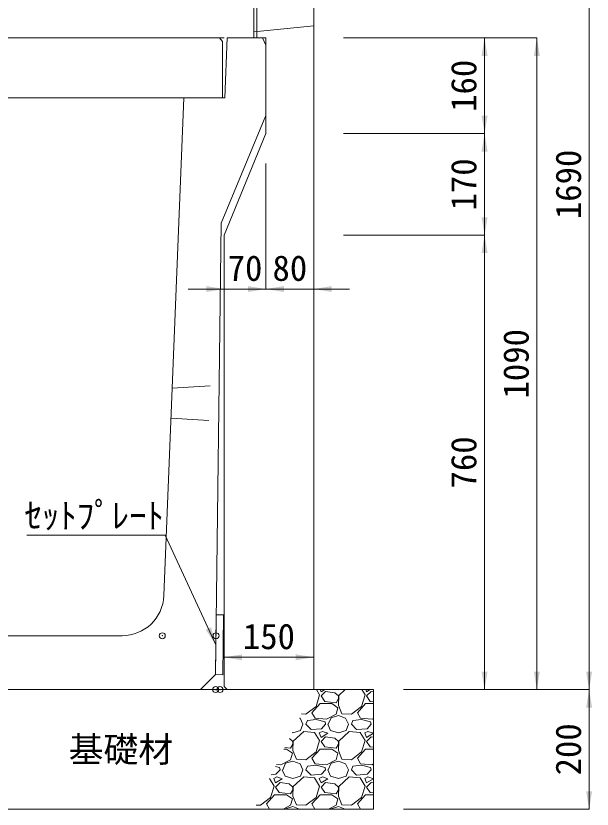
# Model space of a CAD drawing. Units: millimetres at full size. Extents: x 172874 to 217143, y 854931 to 903297.
# Drawn here: x 182126 to 183091, y 859681 to 861008 of the extents above; entities that cross this region are included whole.
import ezdxf
from ezdxf.enums import TextEntityAlignment as Align

# ---------------------------------------------------------------- set-up
doc = ezdxf.new("R2010")
doc.units = ezdxf.units.MM
doc.header["$LTSCALE"] = 20
doc.header["$PDMODE"] = 32
doc.header["$PDSIZE"] = 10
doc.linetypes.add('DASHED', pattern=[7.5, 6, -1.5])
doc.linetypes.add('USER2', pattern=[4.7625, 3.175, -1.5875])
for name, color, linetype, lineweight in [('セットプレート', 3, 'Continuous', 13), ('パネックスKDS', 2, 'Continuous', 13), ('基礎材', 7, 'Continuous', 15), ('寸法線', 7, 'Continuous', 13), ('引出線', 4, 'Continuous', 13), ('本体', 2, 'Continuous', 13), ('補助線', 8, 'Continuous', 13), ('ﾊｯﾁﾝｸﾞ', 7, 'Continuous', 5)]:
    doc.layers.add(name, color=color, linetype=linetype, lineweight=lineweight)
doc.styles.add('ＭＳ ゴシック', font='')
doc.styles.get('ＭＳ ゴシック').set_extended_font_data('MS Gothic')

# ---------------------------------------------------------------- blocks, each defined once
blk = doc.blocks.new('filled_arrow')
at = {"color": 0, "linetype": 'Continuous', "lineweight": -2}
blk.add_solid([(7.5, 1.25), (0, 0), (7.5, -1.25)], dxfattribs=at)

msp = doc.modelspace()

# ---------------------------------------------------------------- linework, layer by layer
at = {"layer": 'セットプレート'}
msp.add_lwpolyline([(182460.4, 859906.42), (182472.4, 859906.27), (182473.63, 860006.26), (182461.63, 860006.41)], close=True, dxfattribs=at)
at = {"layer": 'パネックスKDS', "lineweight": 5}
msp.add_line((182529.7, 860971.42), (182529.7, 861571.42), dxfattribs=at)
at = {"layer": 'パネックスKDS'}
for p, q in [((182624.7, 859881.42), (182624.7, 861571.42)), ((182524.7, 860971.42), (182524.7, 861566.42)), ((182524.7, 860971.42), (182544.7, 860971.42)), ((182544.7, 860811.42), (182544.7, 860971.42)), ((182544.7, 860811.42), (182474.7, 860641.42)), ((182474.7, 859886.42), (182474.7, 860641.42)), ((182474.7, 859886.42), (182479.7, 859881.42)), ((182479.7, 859881.42), (182624.7, 859881.42))]:
    msp.add_line(p, q, dxfattribs=at)
at = {"layer": 'パネックスKDS', "linetype": 'DASHED', "lineweight": 9}
msp.add_line((182524.7, 860981.42), (182624.7, 860991.42), dxfattribs=at)
at = {"layer": '基礎材'}
for p, q in [((181879.31, 859881.42), (182724.7, 859881.42)), ((182724.7, 859881.42), (182724.7, 859681.42)), ((181879.31, 859681.42), (182724.7, 859681.42))]:
    msp.add_line(p, q, dxfattribs=at)
at = {"layer": '寸法線'}
for p, q in [((183085.54, 859881.42), (183085.54, 861571.42)), ((182474.7, 860971.42), (181979.7, 860971.42)), ((182674.7, 860971.42), (182998.04, 860971.42)), ((182674.7, 860971.42), (182910.54, 860971.42)), ((182910.54, 860971.42), (182910.54, 860811.42)), ((182998.04, 860971.42), (182998.04, 859881.42)), ((182674.7, 860811.42), (182910.54, 860811.42)), ((182674.7, 860811.42), (182910.54, 860811.42)), ((182910.54, 860811.42), (182910.54, 860641.42)), ((182544.7, 860761.42), (182544.7, 860551.42)), ((182624.7, 860761.42), (182624.7, 860551.42)), ((182674.7, 860641.42), (182910.54, 860641.42)), ((182674.7, 860641.42), (182910.54, 860641.42)), ((182910.54, 860641.42), (182910.54, 859881.42)), ((182474.7, 860589.68), (182474.7, 860551.42)), ((182544.7, 860591.42), (182544.7, 860551.42)), ((182604.7, 860551.42), (182414.7, 860551.42)), ((182484.7, 860551.42), (182684.7, 860551.42)), ((182474.7, 859935.42), (182624.7, 859935.42)), ((182474.7, 859911.42), (182474.7, 859935.42)), ((182624.7, 859906.42), (182624.7, 859935.42)), ((182774.7, 859881.42), (183085.54, 859881.42)), ((182774.7, 859881.42), (182998.04, 859881.42)), ((182774.7, 859881.42), (182910.54, 859881.42)), ((182774.7, 859881.42), (183085.54, 859881.42)), ((183085.54, 859881.42), (183085.54, 859681.42)), ((182774.7, 859681.42), (183085.54, 859681.42))]:
    msp.add_line(p, q, dxfattribs=at)
at = {"layer": '引出線'}
msp.add_lwpolyline([(182461.02, 859956.41), (182376.18, 860139.88), (182144.82, 860139.88)], dxfattribs=at)
at = {"layer": '本体'}
for p, q in [((182479.7, 860971.42), (182475.7, 860871.42)), ((182479.7, 860971.42), (182538.7, 860971.42)), ((182538.7, 860971.42), (182544.7, 860959.42)), ((182544.7, 860959.42), (182544.7, 860841.42)), ((182407.2, 860871.42), (182373.89, 860038.62)), ((182407.2, 860871.42), (182475.7, 860871.42)), ((182544.7, 860841.42), (182469.7, 860661.42)), ((182469.7, 860661.42), (182460.4, 859906.42)), ((182110.46, 859971.42), (182303.95, 859971.42)), ((182435.09, 859881.42), (182460.4, 859906.42)), ((181979.31, 859881.42), (182435.09, 859881.42))]:
    msp.add_line(p, q, dxfattribs=at)
at = {"layer": '本体', "linetype": 'USER2'}
for p, q in [((182387.76, 860385.42), (182466.36, 860390.42)), ((182385.76, 860335.42), (182465.62, 860330.42))]:
    msp.add_line(p, q, dxfattribs=at)
at = {"layer": '本体', "lineweight": 20}
msp.add_lwpolyline([(181942.2, 860965.42), (181947.2, 860971.42), (182467.2, 860971.42), (182472.2, 860965.42), (182472.2, 860871.42), (181942.2, 860871.42)], close=True, dxfattribs=at)
at = {"layer": '本体'}
msp.add_arc((182303.95, 860041.42), 70, 270, 357.70939, dxfattribs=at)
at = {"layer": '補助線'}
for p in [(182371.2, 859971.42), (182461.2, 859971.42), (182460.7, 859881.42), (182467.7, 859881.42), (182467.7, 859881.42)]:
    msp.add_point(p, dxfattribs=at)
at = {"layer": 'ﾊｯﾁﾝｸﾞ'}
for p, q in [((182628.49, 859853.29), (182634.58, 859872.34)), ((182634.58, 859872.34), (182629.03, 859881.42)), ((182635.37, 859881.42), (182636.87, 859877.67)), ((182636.87, 859877.67), (182643.11, 859881.42)), ((182644.49, 859878.44), (182636.87, 859870.82)), ((182636.87, 859870.82), (182642.97, 859861.67)), ((182659.73, 859876.15), (182644.49, 859878.44)), ((182665.83, 859870.82), (182659.73, 859876.15)), ((182666.59, 859871.58), (182665.83, 859855.58)), ((182665.83, 859866.24), (182665.83, 859870.82)), ((182677.37, 859881.42), (182666.59, 859871.58)), ((182704.69, 859853.29), (182710.78, 859872.34)), ((182710.78, 859872.34), (182705.23, 859881.42)), ((182711.57, 859881.42), (182713.07, 859877.67)), ((182713.07, 859877.67), (182719.31, 859881.42)), ((182720.69, 859878.44), (182713.07, 859870.82)), ((182713.07, 859870.82), (182719.17, 859861.67)), ((182724.7, 859877.83), (182720.69, 859878.44)), ((182621.63, 859842.62), (182635.35, 859857.86)), ((182635.35, 859857.86), (182655.16, 859857.86)), ((182642.97, 859861.67), (182662.02, 859859.39)), ((182655.16, 859857.86), (182665.06, 859851)), ((182662.02, 859859.39), (182665.83, 859866.24)), ((182697.83, 859842.62), (182711.55, 859857.86)), ((182711.55, 859857.86), (182724.71, 859857.86)), ((182719.17, 859861.67), (182724.71, 859861.01)), ((182611.72, 859840.34), (182628.49, 859853.29)), ((182665.06, 859851), (182662.02, 859840.34)), ((182665.83, 859855.58), (182671.92, 859841.1)), ((182687.92, 859840.34), (182704.69, 859853.29)), ((182600.93, 859833.81), (182601.82, 859833.48)), ((182601.82, 859833.48), (182606.39, 859823.57)), ((182604.37, 859840.69), (182611.72, 859840.34)), ((182628.49, 859831.19), (182614.01, 859829.67)), ((182626.96, 859833.48), (182621.63, 859842.62)), ((182646.01, 859831.95), (182626.96, 859833.48)), ((182643.73, 859827.38), (182628.49, 859831.19)), ((182662.02, 859840.34), (182646.01, 859831.95)), ((182649.06, 859823.57), (182653.63, 859834.24)), ((182653.63, 859834.24), (182665.83, 859838.05)), ((182665.83, 859838.05), (182678.02, 859833.48)), ((182671.92, 859841.1), (182687.92, 859840.34)), ((182678.02, 859833.48), (182682.59, 859823.57)), ((182704.69, 859831.19), (182690.21, 859829.67)), ((182703.16, 859833.48), (182697.83, 859842.62)), ((182722.21, 859831.95), (182703.16, 859833.48)), ((182719.93, 859827.38), (182704.69, 859831.19)), ((182724.71, 859833.26), (182722.21, 859831.95)), ((182602.58, 859812.9), (182606.39, 859823.57)), ((182611.72, 859823.57), (182614.01, 859829.67)), ((182620.11, 859814.43), (182611.72, 859823.57)), ((182644.49, 859823.57), (182637.63, 859815.95)), ((182644.49, 859823.57), (182643.73, 859827.38)), ((182648.3, 859823.57), (182652.87, 859812.9)), ((182678.78, 859812.9), (182682.59, 859823.57)), ((182687.92, 859823.57), (182690.21, 859829.67)), ((182696.31, 859814.43), (182687.92, 859823.57)), ((182720.69, 859823.57), (182713.83, 859815.95)), ((182720.69, 859823.57), (182719.93, 859827.38)), ((182724.5, 859823.57), (182724.72, 859823.07)), ((182588.7, 859809.37), (182589.63, 859809.09)), ((182589.63, 859809.09), (182602.58, 859812.9)), ((182607.91, 859811.38), (182590.39, 859795.38)), ((182626.2, 859809.86), (182607.91, 859811.38)), ((182637.63, 859815.95), (182620.11, 859814.43)), ((182634.58, 859796.14), (182626.2, 859809.86)), ((182639.16, 859811.38), (182633.82, 859809.09)), ((182633.82, 859809.09), (182636.87, 859801.47)), ((182636.87, 859801.47), (182648.3, 859808.33)), ((182648.3, 859808.33), (182639.16, 859811.38)), ((182652.87, 859812.9), (182665.83, 859809.09)), ((182665.83, 859809.09), (182678.78, 859812.9)), ((182684.11, 859811.38), (182666.59, 859795.38)), ((182702.4, 859809.86), (182684.11, 859811.38)), ((182713.83, 859815.95), (182696.31, 859814.43)), ((182710.78, 859796.14), (182702.4, 859809.86)), ((182715.36, 859811.38), (182710.02, 859809.09)), ((182710.02, 859809.09), (182713.07, 859801.47)), ((182713.07, 859801.47), (182724.5, 859808.33)), ((182724.5, 859808.33), (182715.36, 859811.38)), ((182589.63, 859794.62), (182583.85, 859799.67)), ((182590.39, 859795.38), (182589.63, 859779.38)), ((182589.63, 859790.04), (182589.63, 859794.62)), ((182628.49, 859777.09), (182634.58, 859796.14)), ((182644.49, 859802.24), (182636.87, 859794.62)), ((182636.87, 859794.62), (182642.97, 859785.47)), ((182659.73, 859799.95), (182644.49, 859802.24)), ((182665.83, 859794.62), (182659.73, 859799.95)), ((182666.59, 859795.38), (182665.83, 859779.38)), ((182665.83, 859790.04), (182665.83, 859794.62)), ((182704.69, 859777.09), (182710.78, 859796.14)), ((182720.69, 859802.24), (182713.07, 859794.62)), ((182713.07, 859794.62), (182719.17, 859785.47)), ((182724.72, 859801.63), (182720.69, 859802.24)), ((182574.85, 859781.66), (182578.96, 859781.66)), ((182576.19, 859784.34), (182585.82, 859783.19)), ((182578.96, 859781.66), (182588.86, 859774.8)), ((182585.82, 859783.19), (182589.63, 859790.04)), ((182589.63, 859779.38), (182595.72, 859764.9)), ((182621.63, 859766.42), (182635.35, 859781.66)), ((182635.35, 859781.66), (182655.16, 859781.66)), ((182642.97, 859785.47), (182662.02, 859783.19)), ((182655.16, 859781.66), (182665.06, 859774.8)), ((182662.02, 859783.19), (182665.83, 859790.04)), ((182665.83, 859779.38), (182671.92, 859764.9)), ((182697.83, 859766.42), (182711.55, 859781.66)), ((182711.55, 859781.66), (182724.72, 859781.66)), ((182719.17, 859785.47), (182724.72, 859784.81)), ((182585.82, 859764.14), (182569.81, 859755.75)), ((182588.86, 859774.8), (182585.82, 859764.14)), ((182595.72, 859764.9), (182611.72, 859764.14)), ((182611.72, 859764.14), (182628.49, 859777.09)), ((182626.96, 859757.28), (182621.63, 859766.42)), ((182662.02, 859764.14), (182646.01, 859755.75)), ((182665.06, 859774.8), (182662.02, 859764.14)), ((182671.92, 859764.9), (182687.92, 859764.14)), ((182687.92, 859764.14), (182704.69, 859777.09)), ((182703.16, 859757.28), (182697.83, 859766.42)), ((182567.53, 859751.18), (182560.48, 859752.94)), ((182569.81, 859755.75), (182562.19, 859756.36)), ((182568.29, 859747.37), (182567.53, 859751.18)), ((182572.86, 859747.37), (182577.43, 859758.04)), ((182577.43, 859758.04), (182589.63, 859761.85)), ((182589.63, 859761.85), (182601.82, 859757.28)), ((182601.82, 859757.28), (182606.39, 859747.37)), ((182611.72, 859747.37), (182614.01, 859753.47)), ((182628.49, 859754.99), (182614.01, 859753.47)), ((182646.01, 859755.75), (182626.96, 859757.28)), ((182643.73, 859751.18), (182628.49, 859754.99)), ((182644.49, 859747.37), (182643.73, 859751.18)), ((182649.06, 859747.37), (182653.63, 859758.04)), ((182653.63, 859758.04), (182665.83, 859761.85)), ((182665.83, 859761.85), (182678.02, 859757.28)), ((182678.02, 859757.28), (182682.59, 859747.37)), ((182687.92, 859747.37), (182690.21, 859753.47)), ((182704.69, 859754.99), (182690.21, 859753.47)), ((182722.21, 859755.75), (182703.16, 859757.28)), ((182719.93, 859751.18), (182704.69, 859754.99)), ((182720.69, 859747.37), (182719.93, 859751.18)), ((182724.73, 859757.07), (182722.21, 859755.75)), ((182561.43, 859739.75), (182553.54, 859739.07)), ((182568.29, 859747.37), (182561.43, 859739.75)), ((182572.1, 859747.37), (182576.67, 859736.7)), ((182602.58, 859736.7), (182606.39, 859747.37)), ((182620.11, 859738.23), (182611.72, 859747.37)), ((182637.63, 859739.75), (182620.11, 859738.23)), ((182644.49, 859747.37), (182637.63, 859739.75)), ((182648.3, 859747.37), (182652.87, 859736.7)), ((182678.78, 859736.7), (182682.59, 859747.37)), ((182696.31, 859738.23), (182687.92, 859747.37)), ((182713.83, 859739.75), (182696.31, 859738.23)), ((182720.69, 859747.37), (182713.83, 859739.75)), ((182724.5, 859747.37), (182724.73, 859746.83)), ((182558.38, 859719.94), (182550.46, 859732.91)), ((182562.96, 859735.18), (182557.62, 859732.89)), ((182557.62, 859732.89), (182560.67, 859725.27)), ((182560.67, 859725.27), (182572.1, 859732.13)), ((182568.29, 859726.04), (182560.67, 859718.42)), ((182572.1, 859732.13), (182562.96, 859735.18)), ((182583.53, 859723.75), (182568.29, 859726.04)), ((182576.67, 859736.7), (182589.63, 859732.89)), ((182589.63, 859732.89), (182602.58, 859736.7)), ((182607.91, 859735.18), (182590.39, 859719.18)), ((182626.2, 859733.66), (182607.91, 859735.18)), ((182634.58, 859719.94), (182626.2, 859733.66)), ((182639.16, 859735.18), (182633.82, 859732.89)), ((182633.82, 859732.89), (182636.87, 859725.27)), ((182636.87, 859725.27), (182648.3, 859732.13)), ((182644.49, 859726.04), (182636.87, 859718.42)), ((182648.3, 859732.13), (182639.16, 859735.18)), ((182659.73, 859723.75), (182644.49, 859726.04)), ((182652.87, 859736.7), (182665.83, 859732.89)), ((182665.83, 859732.89), (182678.78, 859736.7)), ((182684.11, 859735.18), (182666.59, 859719.18)), ((182702.4, 859733.66), (182684.11, 859735.18)), ((182710.78, 859719.94), (182702.4, 859733.66)), ((182715.36, 859735.18), (182710.02, 859732.89)), ((182710.02, 859732.89), (182713.07, 859725.27)), ((182713.07, 859725.27), (182724.5, 859732.13)), ((182720.69, 859726.04), (182713.07, 859718.42)), ((182724.5, 859732.13), (182715.36, 859735.18)), ((182724.74, 859725.43), (182720.69, 859726.04)), ((182552.29, 859700.89), (182558.38, 859719.94)), ((182560.67, 859718.42), (182566.77, 859709.27)), ((182589.63, 859718.42), (182583.53, 859723.75)), ((182585.82, 859706.99), (182589.63, 859713.84)), ((182590.39, 859719.18), (182589.63, 859703.18)), ((182589.63, 859713.84), (182589.63, 859718.42)), ((182628.49, 859700.89), (182634.58, 859719.94)), ((182636.87, 859718.42), (182642.97, 859709.27)), ((182665.83, 859718.42), (182659.73, 859723.75)), ((182662.02, 859706.99), (182665.83, 859713.84)), ((182666.59, 859719.18), (182665.83, 859703.18)), ((182665.83, 859713.84), (182665.83, 859718.42)), ((182704.69, 859700.89), (182710.78, 859719.94)), ((182713.07, 859718.42), (182719.17, 859709.27)), ((182535.52, 859687.94), (182552.29, 859700.89)), ((182545.43, 859690.22), (182559.15, 859705.46)), ((182559.15, 859705.46), (182578.96, 859705.46)), ((182566.77, 859709.27), (182585.82, 859706.99)), ((182578.96, 859705.46), (182588.86, 859698.6)), ((182588.86, 859698.6), (182585.82, 859687.94)), ((182589.63, 859703.18), (182595.72, 859688.7)), ((182611.72, 859687.94), (182628.49, 859700.89)), ((182621.63, 859690.22), (182635.35, 859705.46)), ((182635.35, 859705.46), (182655.16, 859705.46)), ((182642.97, 859709.27), (182662.02, 859706.99)), ((182655.16, 859705.46), (182665.06, 859698.6)), ((182665.06, 859698.6), (182662.02, 859687.94)), ((182665.83, 859703.18), (182671.92, 859688.7)), ((182687.92, 859687.94), (182704.69, 859700.89)), ((182697.83, 859690.22), (182711.55, 859705.46)), ((182711.55, 859705.46), (182724.74, 859705.46)), ((182719.17, 859709.27), (182724.74, 859708.6)), ((182528.14, 859688.29), (182535.52, 859687.94)), ((182550.56, 859681.42), (182545.43, 859690.22)), ((182585.82, 859687.94), (182573.38, 859681.42)), ((182577.43, 859681.84), (182589.63, 859685.65)), ((182589.63, 859685.65), (182600.9, 859681.42)), ((182595.72, 859688.7), (182611.72, 859687.94)), ((182626.76, 859681.42), (182621.63, 859690.22)), ((182662.02, 859687.94), (182649.58, 859681.42)), ((182653.63, 859681.84), (182665.83, 859685.65)), ((182665.83, 859685.65), (182677.1, 859681.42)), ((182671.92, 859688.7), (182687.92, 859687.94)), ((182702.96, 859681.42), (182697.83, 859690.22)), ((182524.7, 859681.42), (182524.7, 859681.42)), ((182577.25, 859681.42), (182577.43, 859681.84)), ((182653.45, 859681.42), (182653.63, 859681.84))]:
    msp.add_line(p, q, dxfattribs=at)

# ---------------------------------------------------------------- block references
at = {"layer": '寸法線', "xscale": 4, "yscale": 4}
for p, rotation in [((182910.54, 860971.42), 270), ((182998.04, 860971.42), 270), ((182910.54, 860811.42), 90), ((182910.54, 860811.42), 270), ((182910.54, 860641.42), 90), ((182910.54, 860641.42), 270), ((182474.7, 860551.42), 180), ((182544.7, 860551.42), 180), ((182624.7, 859935.42), 180), ((182910.54, 859881.42), 90), ((182998.04, 859881.42), 90), ((183085.54, 859881.42), 90), ((183085.54, 859881.42), 270), ((183085.54, 859681.42), 90)]:
    msp.add_blockref('filled_arrow', p, dxfattribs=dict(at, rotation=rotation))
for p in [(182544.7, 860551.42), (182624.7, 860551.42), (182474.7, 859935.42)]:
    msp.add_blockref('filled_arrow', p, dxfattribs=at)
at = {"layer": '引出線', "xscale": 4, "yscale": 4, "rotation": 114.8}
msp.add_blockref('filled_arrow', (182461.02, 859956.41), dxfattribs=at)

# ---------------------------------------------------------------- texts
at = {"layer": '寸法線', "style": 'ＭＳ ゴシック'}
for s, p in [('160', (182875.54, 860891.42)), ('1690', (183050.54, 860726.42)), ('170', (182875.54, 860726.42)), ('1090', (182963.04, 860426.42)), ('760', (182875.54, 860261.42)), ('200', (183050.54, 859781.42))]:
    msp.add_text(s, height=42.72, rotation=90, dxfattribs=at).set_placement(p, align=Align.MIDDLE_CENTER)
for s, p in [('70', (182509.7, 860586.42)), ('80', (182584.7, 860586.42)), ('150', (182549.7, 859970.42)), ('基礎材', (182302.01, 859781.42))]:
    msp.add_text(s, height=42.72, dxfattribs=at).set_placement(p, align=Align.MIDDLE_CENTER)
at = {"layer": '引出線', "style": 'ＭＳ ゴシック'}
msp.add_text('ｾｯﾄﾌﾟﾚｰﾄ', height=42.72, dxfattribs=at).set_placement((182373.93, 860193.88), align=Align.TOP_RIGHT)

doc.saveas('drawing.dxf')
